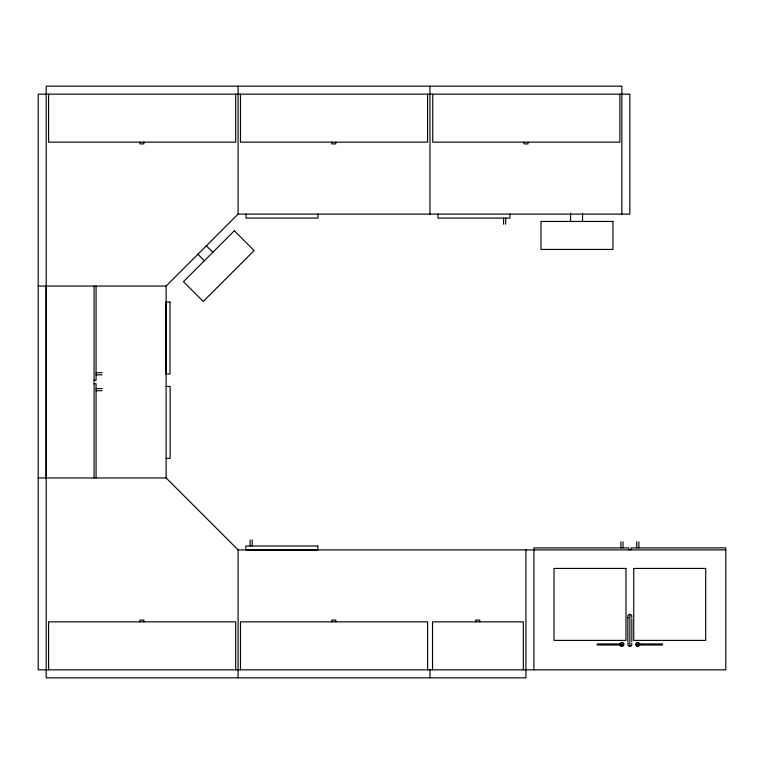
<?xml version="1.0" encoding="UTF-8"?>
<svg xmlns="http://www.w3.org/2000/svg" width="764" height="764" viewBox="0 0 764 764"><rect width="100%" height="100%" fill="white"/><g stroke="black" fill="none" stroke-linecap="round" stroke-linejoin="round"><path stroke-width="1.15" d="M631.847 618.83L631.847 641.808M725.8 549.899L238.082 549.899L166.122 477.949L166.122 286.051L238.082 214.101L629.851 214.101L629.851 94.163L38.2 94.163L38.2 669.837L725.8 669.837L725.8 547.903L630.997 547.903L630.997 549.899M38.2 286.051L166.122 286.051M96.025 372.708L102.109 372.708M96.025 374.828L102.109 374.828M94.067 380.271L96.073 380.271L96.073 286.051M94.067 383.729L96.073 383.729L96.073 477.949M166.151 386.412L170.143 386.412L170.143 458.371L166.151 458.371M96.025 388.589L102.109 388.589M96.025 390.7L102.109 390.7M38.2 477.949L166.122 477.949M597.095 643.956L623.386 643.956L623.386 644.988L597.095 644.988M662.608 643.956L636.326 643.956L636.326 644.988L662.608 644.988M206.232 245.655L212.85 252.273M197.752 254.135L204.37 260.753M629.851 646.392L629.851 614.409M627.855 617.675L627.855 641.903M638.847 541.819L638.847 547.903M638.847 643.956L638.847 644.988M636.737 541.819L636.737 547.903M628.715 549.899L628.715 547.903L533.912 547.903L533.912 669.837M622.975 541.819L622.975 547.903M621.858 214.101L621.858 86.17L46.193 86.17L46.193 677.83L525.918 677.83L525.918 549.899M620.865 541.819L620.865 547.903M620.855 643.956L620.855 644.988M619.862 94.163L619.862 142.142L432.749 142.142L432.749 94.163M582.54 213.271L582.54 221.455M570.546 213.271L570.546 221.455M528.058 142.142L528.058 143.89L524.056 143.89L524.056 142.142M523.311 669.837L523.311 621.858L432.519 621.858L432.519 669.837M509.922 214.101L509.922 218.093L437.963 218.093L437.963 214.101M505.701 218.093L505.701 224.177M503.581 218.093L503.581 224.177M479.697 621.858L479.697 620.11L475.695 620.11L475.695 621.858M429.97 86.17L429.97 214.101M429.97 669.837L429.97 677.83M427.582 94.163L427.582 142.142L240.469 142.142L240.469 94.163M427.582 669.837L427.582 621.858L240.469 621.858L240.469 669.837M335.778 142.142L335.778 143.89L331.777 143.89L331.777 142.142M335.778 621.858L335.778 620.11L331.777 620.11L331.777 621.858M318.034 214.101L318.034 218.093L246.075 218.093L246.075 214.101M252.187 539.909L252.187 545.993M250.076 539.909L250.076 545.993M238.082 86.17L238.082 214.101M238.082 549.899L238.082 677.83M235.694 94.163L235.694 142.142L48.581 142.142L48.581 94.163M235.694 669.837L235.694 621.858L48.581 621.858L48.581 669.837M143.89 142.142L143.89 143.89L139.888 143.89L139.888 142.142M143.89 621.858L143.89 620.11L139.888 620.11L139.888 621.858M94.067 286.051L94.067 477.949M46.098 286.051L46.098 477.949M631.589 643.393A1.996 1.996 0 0 1 631.007 646.029A1.996 1.996 0 0 1 628.323 645.675A1.996 1.996 0 0 1 628.438 642.973M628.438 617.818A1.996 1.996 0 0 1 628.323 615.115A1.996 1.996 0 0 1 630.997 614.772A1.996 1.996 0 0 1 631.589 617.408M234.338 230.785L183.456 281.668L203.243 301.455L254.126 250.573L234.338 230.785M612.938 221.455L540.979 221.455L540.979 249.436L612.938 249.436L612.938 221.455M170.009 302.076L166.008 302.076L166.008 374.035L170.009 374.035L170.009 302.076M317.805 545.993L245.846 545.993L245.846 549.984L317.805 549.984L317.805 545.993M625.974 568.435L554.015 568.435L554.015 640.394L625.974 640.394L625.974 568.435M705.697 568.435L633.738 568.435L633.738 640.394L705.697 640.394L705.697 568.435M636.765 646.153A1.996 1.996 0 0 0 639.764 644.415A1.996 1.996 0 0 0 636.765 642.686A1.996 1.996 0 0 0 636.765 646.153M620.941 646.153A1.996 1.996 0 0 0 623.94 644.415A1.996 1.996 0 0 0 620.941 642.686A1.996 1.996 0 0 0 620.941 646.153"/></g></svg>
